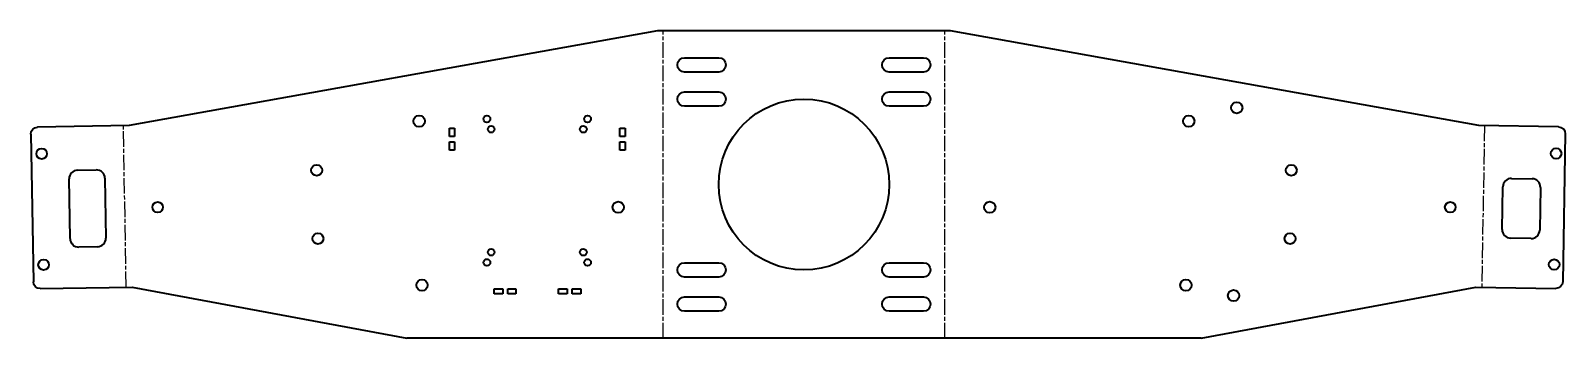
# Model space of a CAD drawing. Header units: millimetres. Extents: x 0 to 900, y 0 to 180.
import ezdxf

# ---------------------------------------------------------------- set-up
doc = ezdxf.new("R2010")
doc.units = ezdxf.units.MM
doc.linetypes.add('Chain', pattern=[13.68, 9.12, -1.14, 2.28, -1.14])
doc.layers.add('Bend Centerline (ANSI)', color=7, linetype='Chain', lineweight=25)
doc.layers.add('Visible (ANSI)', color=7, linetype='Continuous', lineweight=35)

# ---------------------------------------------------------------- blocks, each defined once
blk = doc.blocks.new('PC-SMT-02-SPC02_Soporte chapa Palanca Cambios_PC-SMT-02-SPC02 (Desplegada)')
at = {"layer": 'Bend Centerline (ANSI)'}
for p, q in [((-79, -90), (-79, 90)), ((86, -90), (86, 90)), ((-393.82, -60.06), (-395.47, 34.47)), ((402.47, 34.47), (400.82, -60.06))]:
    blk.add_line(p, q, dxfattribs=at)
at = {"layer": 'Visible (ANSI)'}
for p, q in [((86, 90), (-79, 90)), ((-82.39, 89.94), (-392.08, 34.53)), ((399.08, 34.53), (89.39, 89.94)), ((-66.5, 74.2), (-46.5, 74.2)), ((53.5, 74.2), (73.5, 74.2)), ((-46.5, 65.8), (-66.5, 65.8)), ((73.5, 65.8), (53.5, 65.8)), ((-66.5, 54.2), (-46.5, 54.2)), ((53.5, 54.2), (73.5, 54.2)), ((-46.5, 45.8), (-66.5, 45.8)), ((73.5, 45.8), (53.5, 45.8)), ((-449.79, 29.52), (-448.28, -57.01)), ((-392.08, 34.53), (-445.86, 33.59)), ((-204.39, 28), (-204.39, 33)), ((-204.39, 33), (-201.39, 33)), ((-201.39, 28), (-204.39, 28)), ((-201.39, 33), (-201.39, 28)), ((-104.39, 28), (-104.39, 33)), ((-104.39, 33), (-101.39, 33)), ((-101.39, 28), (-104.39, 28)), ((-101.39, 33), (-101.39, 28)), ((445.86, 33.71), (399.08, 34.53)), ((449.79, 29.64), (448.28, -56.89)), ((-204.39, 20), (-204.39, 25)), ((-204.39, 25), (-201.39, 25)), ((-201.39, 20), (-204.39, 20)), ((-201.39, 25), (-201.39, 20)), ((-104.39, 20), (-104.39, 25)), ((-104.39, 25), (-101.39, 25)), ((-101.39, 20), (-104.39, 20)), ((-101.39, 25), (-101.39, 20)), ((-426.72, -31.7), (-427.33, 3.29)), ((-422.41, 8.38), (-411.42, 8.57)), ((-406.33, 3.66), (-405.72, -31.34)), ((418.33, 3.57), (430.33, 3.36)), ((412.8, -26.34), (413.24, -1.34)), ((435.24, -1.73), (434.8, -26.72)), ((429.71, -31.63), (417.72, -31.42)), ((-410.63, -36.42), (-421.63, -36.62)), ((-66.5, -45.8), (-46.5, -45.8)), ((53.5, -45.8), (73.5, -45.8)), ((-444.21, -60.94), (-390.43, -60)), ((-390.43, -60), (-229.39, -90)), ((-178.13, -64), (-178.13, -61)), ((-178.13, -61), (-173.13, -61)), ((-173.13, -61), (-173.13, -64)), ((-170.13, -64), (-170.13, -61)), ((-170.13, -61), (-165.39, -61)), ((-165.39, -61), (-165.39, -64)), ((-140.39, -64), (-140.39, -61)), ((-140.39, -61), (-135.39, -61)), ((-135.39, -61), (-135.39, -64)), ((-132.39, -64), (-132.39, -61)), ((-132.39, -61), (-127.39, -61)), ((-127.39, -61), (-127.39, -64)), ((-46.5, -54.2), (-66.5, -54.2)), ((73.5, -54.2), (53.5, -54.2)), ((236.39, -90), (397.43, -60)), ((397.43, -60), (444.21, -60.82)), ((-173.13, -64), (-178.13, -64)), ((-165.39, -64), (-170.13, -64)), ((-135.39, -64), (-140.39, -64)), ((-127.39, -64), (-132.39, -64)), ((-66.5, -65.8), (-46.5, -65.8)), ((53.5, -65.8), (73.5, -65.8)), ((-46.5, -74.2), (-66.5, -74.2)), ((73.5, -74.2), (53.5, -74.2)), ((236.39, -90), (-229.39, -90))]:
    blk.add_line(p, q, dxfattribs=at)
for centre, radius in [((3.5, 0), 50), ((257.24, 44.94), 3.3), ((-222.1, 37.06), 3.3), ((-182.39, 38.37), 2), ((-123.39, 38.37), 2), ((229.1, 37.06), 3.3), ((-179.89, 32.37), 2), ((-125.89, 32.37), 2), ((-443.39, 18.01), 3.1), ((444.44, 18.12), 3.1), ((-282.17, 8.32), 3.2), ((289.17, 8.32), 3.2), ((-375.39, -13.3), 3.1), ((-105.39, -13.3), 3.3), ((112.39, -13.3), 3.3), ((382.39, -13.3), 3.1), ((-281.47, -31.67), 3.2), ((288.47, -31.67), 3.2), ((-442.25, -46.98), 3.1), ((-182.39, -45.63), 2), ((-179.89, -39.63), 2), ((-125.89, -39.63), 2), ((-123.39, -45.63), 2), ((443.31, -46.87), 3.1), ((-220.42, -58.93), 3.3), ((227.42, -58.93), 3.3), ((255.32, -65.04), 3.3)]:
    blk.add_circle(centre, radius, dxfattribs=at)
at = {"layer": 'Visible (ANSI)', "extrusion": (0, 0, -1)}
for centre, radius, start, end in [((66.5, 70), 4.2, 270, 90), ((46.5, 70), 4.2, 90, 270), ((-53.5, 70), 4.2, 270, 90), ((-73.5, 70), 4.2, 90, 270), ((66.5, 50), 4.2, 270, 90), ((46.5, 50), 4.2, 90, 270), ((-53.5, 50), 4.2, 270, 90), ((-73.5, 50), 4.2, 90, 270), ((445.79, 29.59), 4, 359, 89), ((-445.79, 29.71), 4, 91, 181), ((66.5, -50), 4.2, 270, 90), ((46.5, -50), 4.2, 90, 270), ((-53.5, -50), 4.2, 270, 90), ((-73.5, -50), 4.2, 90, 270), ((444.28, -56.94), 4, 269, 359), ((-444.28, -56.82), 4, 181, 271), ((66.5, -70), 4.2, 270, 90), ((46.5, -70), 4.2, 90, 270), ((-53.5, -70), 4.2, 270, 90), ((-73.5, -70), 4.2, 90, 270)]:
    blk.add_arc(centre, radius, start, end, dxfattribs=at)
at = {"layer": 'Visible (ANSI)'}
for centre, start, end in [((-422.33, 3.38), 91, 181), ((-411.33, 3.57), 1, 91), ((418.24, -1.43), 89, 179), ((430.24, -1.64), 359, 89), ((417.8, -26.43), 179, 269), ((429.8, -26.63), 269, 359), ((-421.72, -31.62), 181, 271), ((-410.72, -31.42), 271, 1)]:
    blk.add_arc(centre, 5, start, end, dxfattribs=at)
for points in [[(-79, 90), (-79.08, 90), (-79.16, 90), (-79.24, 90), (-79.32, 89.99), (-79.4, 89.99), (-79.49, 89.99), (-79.57, 89.99), (-79.65, 89.99), (-79.73, 89.99), (-79.81, 89.99), (-79.89, 89.98), (-79.97, 89.98), (-80.05, 89.98), (-80.13, 89.98), (-80.21, 89.98), (-80.29, 89.98), (-80.37, 89.98), (-80.45, 89.97), (-80.62, 89.97), (-80.78, 89.97), (-80.94, 89.97), (-81.02, 89.96), (-81.1, 89.96), (-81.18, 89.96), (-81.26, 89.96), (-81.34, 89.96), (-81.42, 89.96), (-81.5, 89.96), (-81.59, 89.95), (-81.67, 89.95), (-81.75, 89.95), (-81.83, 89.95), (-81.91, 89.95), (-81.99, 89.95), (-82.07, 89.95), (-82.15, 89.94), (-82.23, 89.94), (-82.31, 89.94), (-82.39, 89.94)], [(89.39, 89.94), (89.31, 89.94), (89.23, 89.94), (89.15, 89.94), (89.07, 89.95), (88.99, 89.95), (88.91, 89.95), (88.83, 89.95), (88.75, 89.95), (88.67, 89.95), (88.58, 89.95), (88.5, 89.96), (88.42, 89.96), (88.34, 89.96), (88.26, 89.96), (88.18, 89.96), (88.1, 89.96), (88.02, 89.96), (87.94, 89.97), (87.78, 89.97), (87.62, 89.97), (87.45, 89.97), (87.37, 89.98), (87.29, 89.98), (87.21, 89.98), (87.13, 89.98), (87.05, 89.98), (86.97, 89.98), (86.89, 89.98), (86.81, 89.99), (86.73, 89.99), (86.65, 89.99), (86.56, 89.99), (86.48, 89.99), (86.4, 89.99), (86.32, 89.99), (86.24, 90), (86.16, 90), (86.08, 90), (86, 90)]]:
    blk.add_open_spline(points, degree=3, knots=[0, 0, 0, 0, 0.0336811, 0.0336811, 0.0336811, 0.0673817, 0.0673817, 0.0673817, 0.1010753, 0.1010753, 0.1010753, 0.1347517, 0.1347517, 0.1347517, 0.1684708, 0.1684708, 0.1684708, 0.2022189, 0.2022189, 0.2022189, 0.2696971, 0.2696971, 0.2696971, 0.3033792, 0.3033792, 0.3033792, 0.3370862, 0.3370862, 0.3370862, 0.3708293, 0.3708293, 0.3708293, 0.404582, 0.404582, 0.404582, 0.4383181, 0.4383181, 0.4383181, 0.4720111, 0.4720111, 0.4720111, 0.4720111], dxfattribs=at)

msp = doc.modelspace()

# ---------------------------------------------------------------- block references
msp.add_blockref('PC-SMT-02-SPC02_Soporte chapa Palanca Cambios_PC-SMT-02-SPC02 (Desplegada)', (449.79, 90))

doc.saveas('drawing.dxf')
